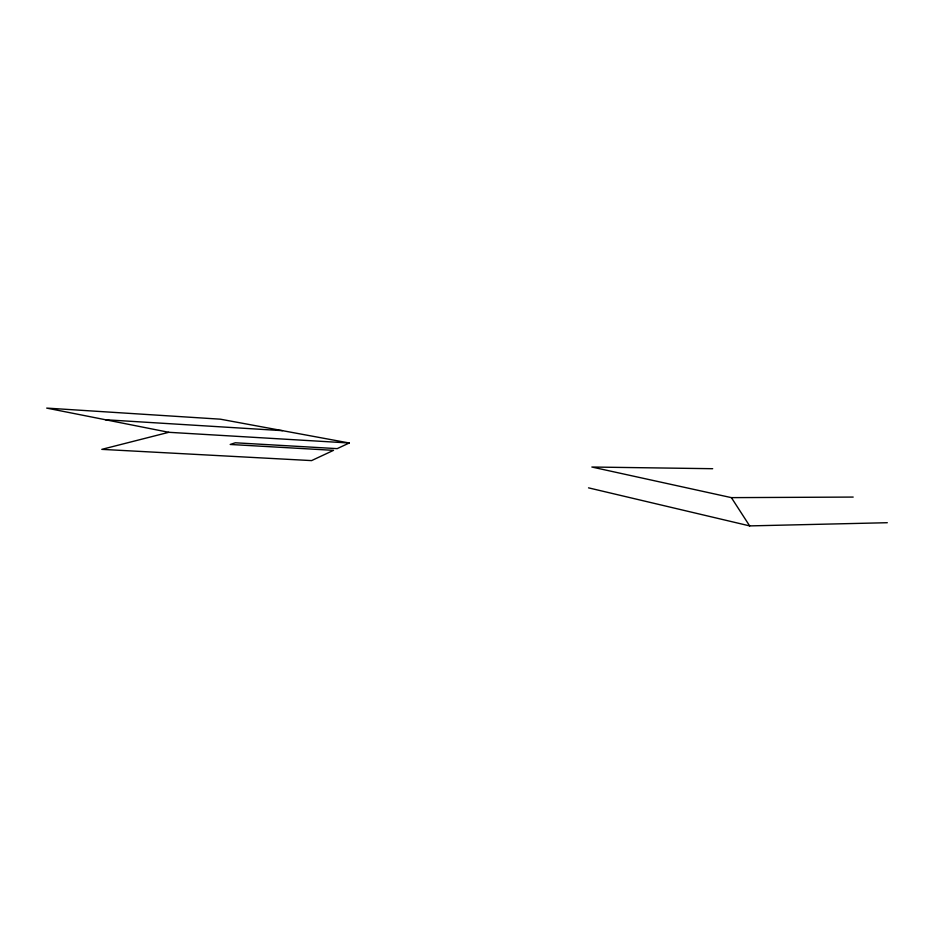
<?xml version="1.0" encoding="UTF-8"?>
<svg xmlns="http://www.w3.org/2000/svg" width="934" height="934" viewBox="0 0 934 934"><rect width="100%" height="100%" fill="white"/><g stroke="black" fill="none" stroke-linecap="round" stroke-linejoin="round"><path stroke-width="1.4" d="M349.258 442.996L337.174 448.635L235.333 442.786L230.196 444.467L333.52 450.34L311.582 460.602L101.794 449.359L168.797 432.302L349.258 442.996L220.342 419.179L46.7 408.1L168.797 432.302M588.525 487.852L749.663 525.9L887.3 522.713M712.677 468.705L591.852 467.023L731.392 497.635L853.186 497.075M105.46 419.751L282.5 430.656M731.392 497.635L749.663 525.9"/></g></svg>
